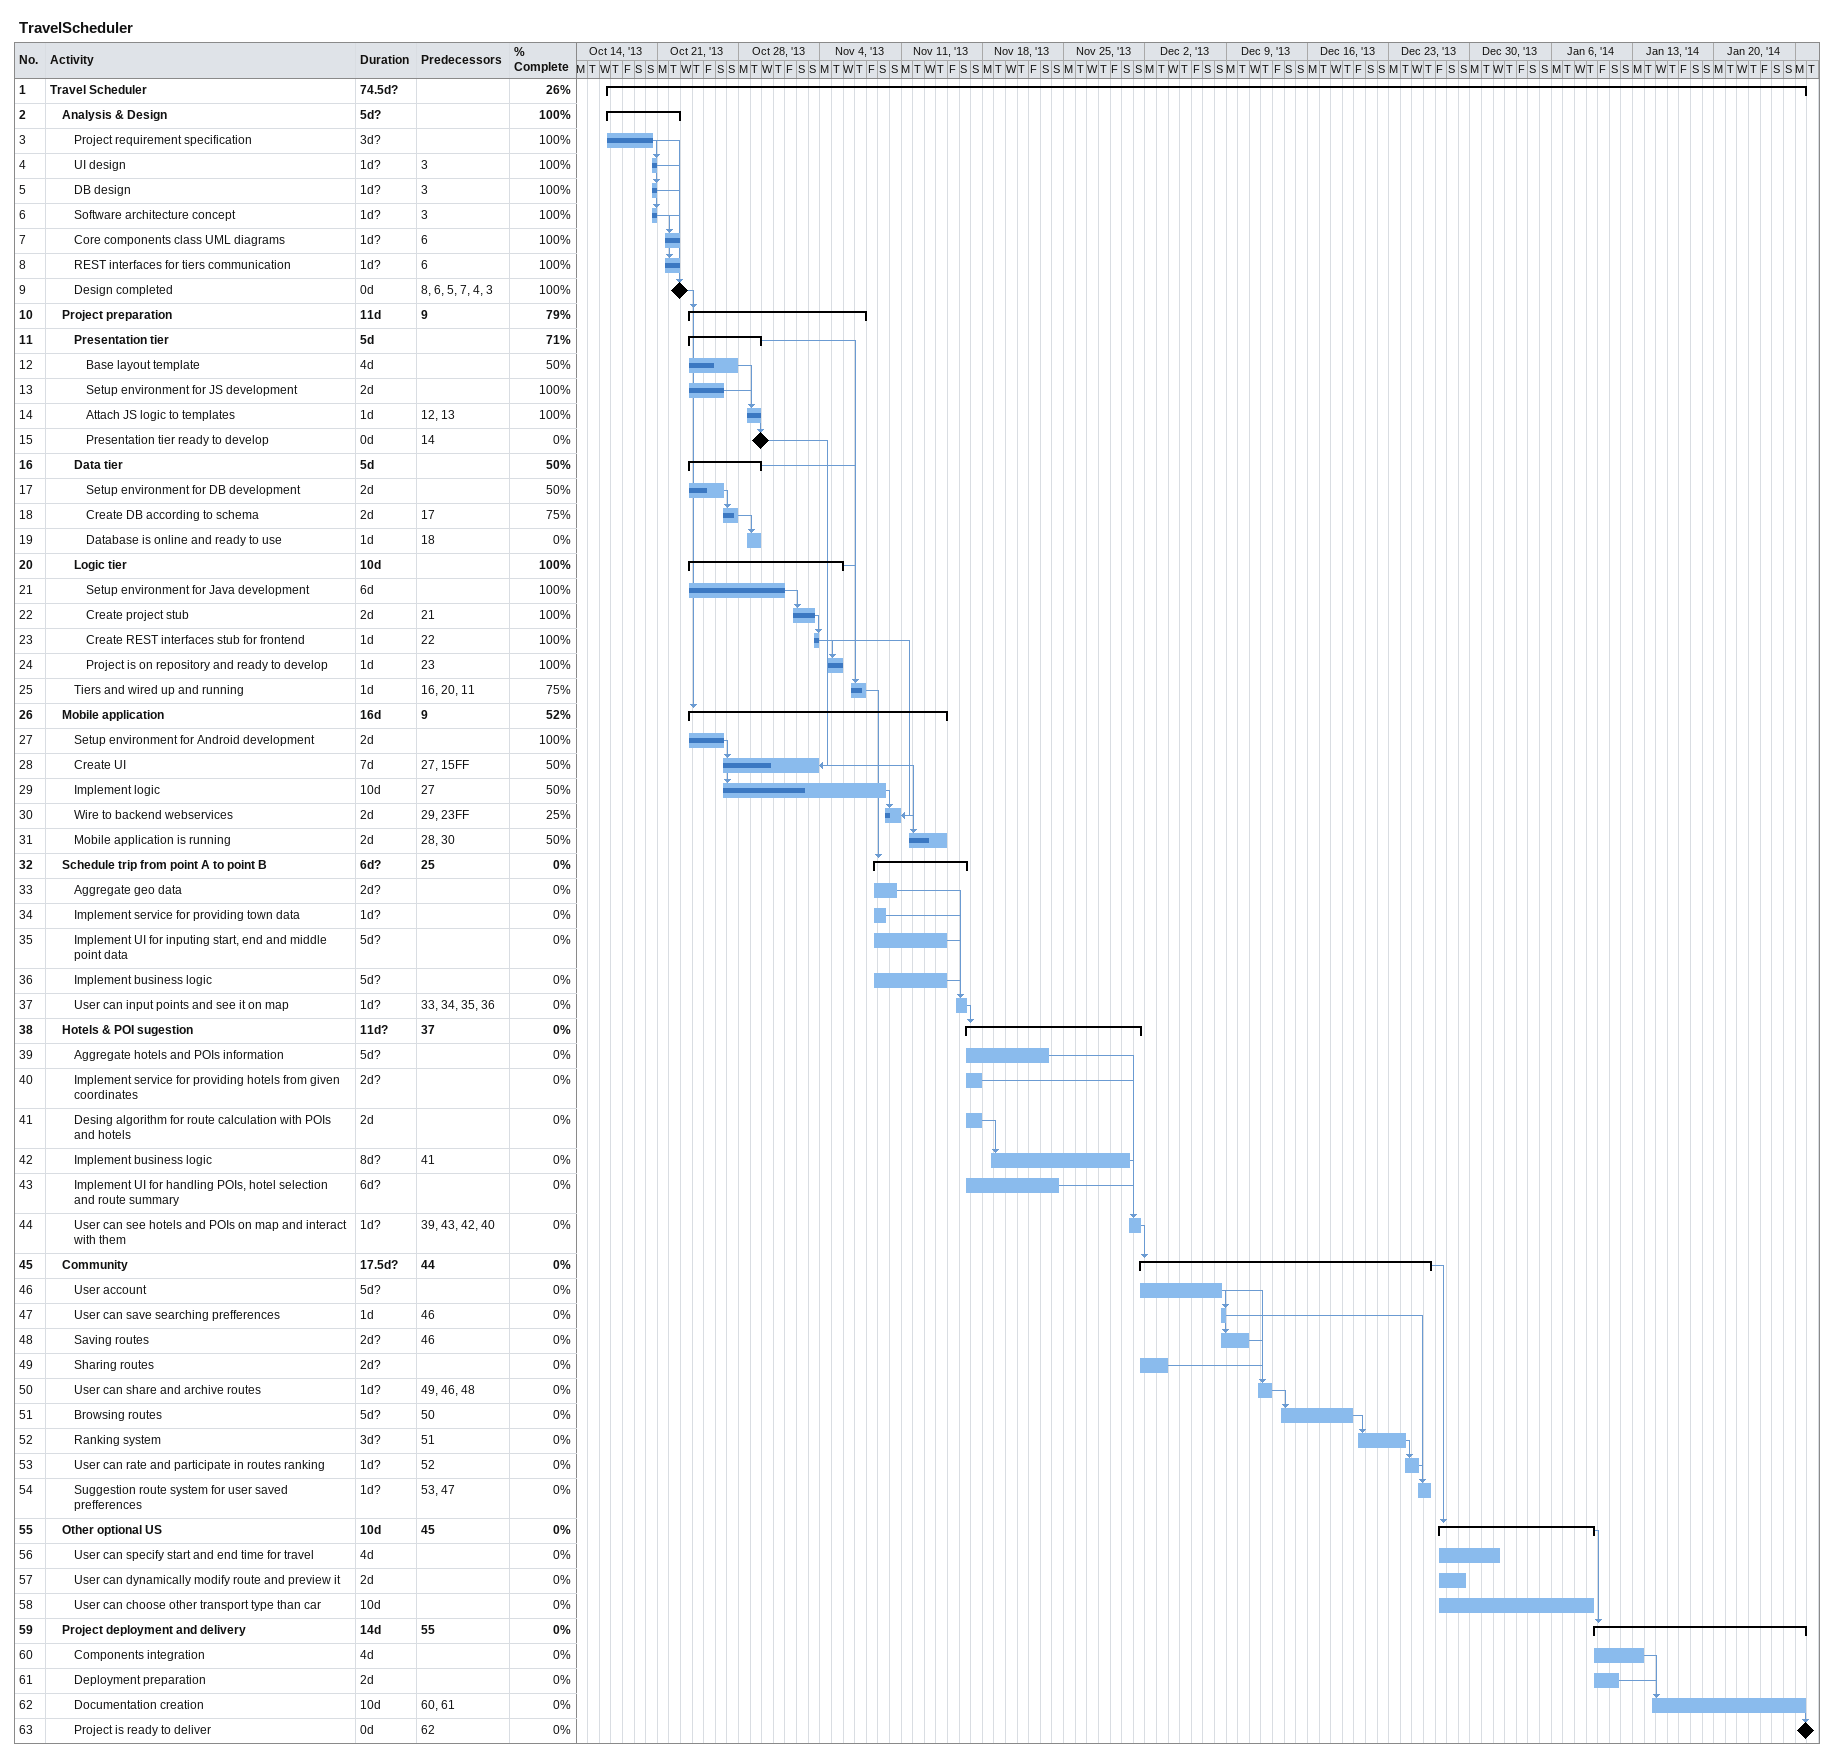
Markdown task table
TravelScheduler

| ID | Level | Task | Duration | Start | Finish | Predecessors | % complete |
|---|---|---|---|---|---|---|---|
| 1 | 1 | **Travel Scheduler** | 74.5d? | 2013-10-16 | 2014-01-27 |  | 26 |
| 2 | 2 | **Analysis & Design** | 5d? | 2013-10-16 | 2013-10-22 |  | 100 |
| 3 | 3 | Project requirement specification | 3d? | 2013-10-16 | 2013-10-20 |  | 100 |
| 4 | 3 | UI design | 1d? | 2013-10-20 | 2013-10-20 | 3 | 100 |
| 5 | 3 | DB design | 1d? | 2013-10-20 | 2013-10-20 | 3 | 100 |
| 6 | 3 | Software architecture concept | 1d? | 2013-10-20 | 2013-10-20 | 3 | 100 |
| 7 | 3 | Core components class UML diagrams | 1d? | 2013-10-21 | 2013-10-22 | 6 | 100 |
| 8 | 3 | REST interfaces for tiers communication | 1d? | 2013-10-21 | 2013-10-22 | 6 | 100 |
| 9 | 3 | Design completed | 0d | 2013-10-22 | 2013-10-22 | 8, 6, 5, 7, 4, 3 | 100 |
| 10 | 2 | **Project preparation** | 11d | 2013-10-23 | 2013-11-07 | 9 | 79 |
| 11 | 3 | **Presentation tier** | 5d | 2013-10-23 | 2013-10-29 |  | 71 |
| 12 | 4 | Base layout template | 4d | 2013-10-23 | 2013-10-27 |  | 50 |
| 13 | 4 | Setup environment for JS development | 2d | 2013-10-23 | 2013-10-26 |  | 100 |
| 14 | 4 | Attach JS logic to templates | 1d | 2013-10-28 | 2013-10-29 | 12, 13 | 100 |
| 15 | 4 | Presentation tier ready to develop | 0d | 2013-10-29 | 2013-10-29 | 14 | 0 |
| 16 | 3 | **Data tier** | 5d | 2013-10-23 | 2013-10-29 |  | 50 |
| 17 | 4 | Setup environment for DB development | 2d | 2013-10-23 | 2013-10-26 |  | 50 |
| 18 | 4 | Create DB according to schema | 2d | 2013-10-26 | 2013-10-27 | 17 | 75 |
| 19 | 4 | Database is online and ready to use | 1d | 2013-10-28 | 2013-10-29 | 18 | 0 |
| 20 | 3 | **Logic tier** | 10d | 2013-10-23 | 2013-11-05 |  | 100 |
| 21 | 4 | Setup environment for Java development | 6d | 2013-10-23 | 2013-10-31 |  | 100 |
| 22 | 4 | Create project stub | 2d | 2013-11-01 | 2013-11-03 | 21 | 100 |
| 23 | 4 | Create REST interfaces stub for frontend | 1d | 2013-11-03 | 2013-11-03 | 22 | 100 |
| 24 | 4 | Project is on repository and ready to develop | 1d | 2013-11-04 | 2013-11-05 | 23 | 100 |
| 25 | 3 | Tiers and wired up and running | 1d | 2013-11-06 | 2013-11-07 | 16, 20, 11 | 75 |
| 26 | 2 | **Mobile application** | 16d | 2013-10-23 | 2013-11-14 | 9 | 52 |
| 27 | 3 | Setup environment for Android development | 2d | 2013-10-23 | 2013-10-26 |  | 100 |
| 28 | 3 | Create UI | 7d | 2013-10-26 | 2013-11-03 | 27, 15FF | 50 |
| 29 | 3 | Implement logic | 10d | 2013-10-26 | 2013-11-09 | 27 | 50 |
| 30 | 3 | Wire to backend webservices | 2d | 2013-11-09 | 2013-11-10 | 29, 23FF | 25 |
| 31 | 3 | Mobile application is running | 2d | 2013-11-11 | 2013-11-14 | 28, 30 | 50 |
| 32 | 2 | **Schedule trip from point A to point B** | 6d? | 2013-11-08 | 2013-11-16 | 25 | 0 |
| 33 | 3 | Aggregate geo data | 2d? | 2013-11-08 | 2013-11-10 |  | 0 |
| 34 | 3 | Implement service for providing town data | 1d? | 2013-11-08 | 2013-11-09 |  | 0 |
| 35 | 3 | Implement UI for inputing start, end and middle point data | 5d? | 2013-11-08 | 2013-11-14 |  | 0 |
| 36 | 3 | Implement business logic | 5d? | 2013-11-08 | 2013-11-14 |  | 0 |
| 37 | 3 | User can input points and see it on map | 1d? | 2013-11-15 | 2013-11-16 | 33, 34, 35, 36 | 0 |
| 38 | 2 | **Hotels & POI sugestion** | 11d? | 2013-11-16 | 2013-12-01 | 37 | 0 |
| 39 | 3 | Aggregate hotels and POIs information | 5d? | 2013-11-16 | 2013-11-23 |  | 0 |
| 40 | 3 | Implement service for providing hotels from given coordinates | 2d? | 2013-11-16 | 2013-11-17 |  | 0 |
| 41 | 3 | Desing algorithm for route calculation with POIs and hotels | 2d | 2013-11-16 | 2013-11-17 |  | 0 |
| 42 | 3 | Implement business logic | 8d? | 2013-11-18 | 2013-11-30 | 41 | 0 |
| 43 | 3 | Implement UI for handling POIs, hotel selection and route summary | 6d? | 2013-11-16 | 2013-11-24 |  | 0 |
| 44 | 3 | User can see hotels and POIs on map and interact with them | 1d? | 2013-11-30 | 2013-12-01 | 39, 43, 42, 40 | 0 |
| 45 | 2 | **Community** | 17.5d? | 2013-12-01 | 2013-12-26 | 44 | 0 |
| 46 | 3 | User account | 5d? | 2013-12-01 | 2013-12-08 |  | 0 |
| 47 | 3 | User can save searching prefferences | 1d | 2013-12-08 | 2013-12-08 | 46 | 0 |
| 48 | 3 | Saving routes | 2d? | 2013-12-08 | 2013-12-10 | 46 | 0 |
| 49 | 3 | Sharing routes | 2d? | 2013-12-01 | 2013-12-03 |  | 0 |
| 50 | 3 | User can share and archive routes | 1d? | 2013-12-11 | 2013-12-12 | 49, 46, 48 | 0 |
| 51 | 3 | Browsing routes | 5d? | 2013-12-13 | 2013-12-19 | 50 | 0 |
| 52 | 3 | Ranking system | 3d? | 2013-12-20 | 2013-12-24 | 51 | 0 |
| 53 | 3 | User can rate and participate in routes ranking | 1d? | 2013-12-24 | 2013-12-25 | 52 | 0 |
| 54 | 3 | Suggestion route system for user saved prefferences | 1d? | 2013-12-25 | 2013-12-26 | 53, 47 | 0 |
| 55 | 2 | **Other optional US** | 10d | 2013-12-27 | 2014-01-09 | 45 | 0 |
| 56 | 3 | User can specify start and end time for travel | 4d | 2013-12-27 | 2014-01-01 |  | 0 |
| 57 | 3 | User can dynamically modify route and preview it | 2d | 2013-12-27 | 2013-12-29 |  | 0 |
| 58 | 3 | User can choose other transport type than car | 10d | 2013-12-27 | 2014-01-09 |  | 0 |
| 59 | 2 | **Project deployment and delivery** | 14d | 2014-01-09 | 2014-01-27 | 55 | 0 |
| 60 | 3 | Components integration | 4d | 2014-01-09 | 2014-01-13 |  | 0 |
| 61 | 3 | Deployment preparation | 2d | 2014-01-09 | 2014-01-11 |  | 0 |
| 62 | 3 | Documentation creation | 10d | 2014-01-14 | 2014-01-27 | 60, 61 | 0 |
| 63 | 3 | Project is ready to deliver | 0d | 2014-01-27 | 2014-01-27 | 62 | 0 |
